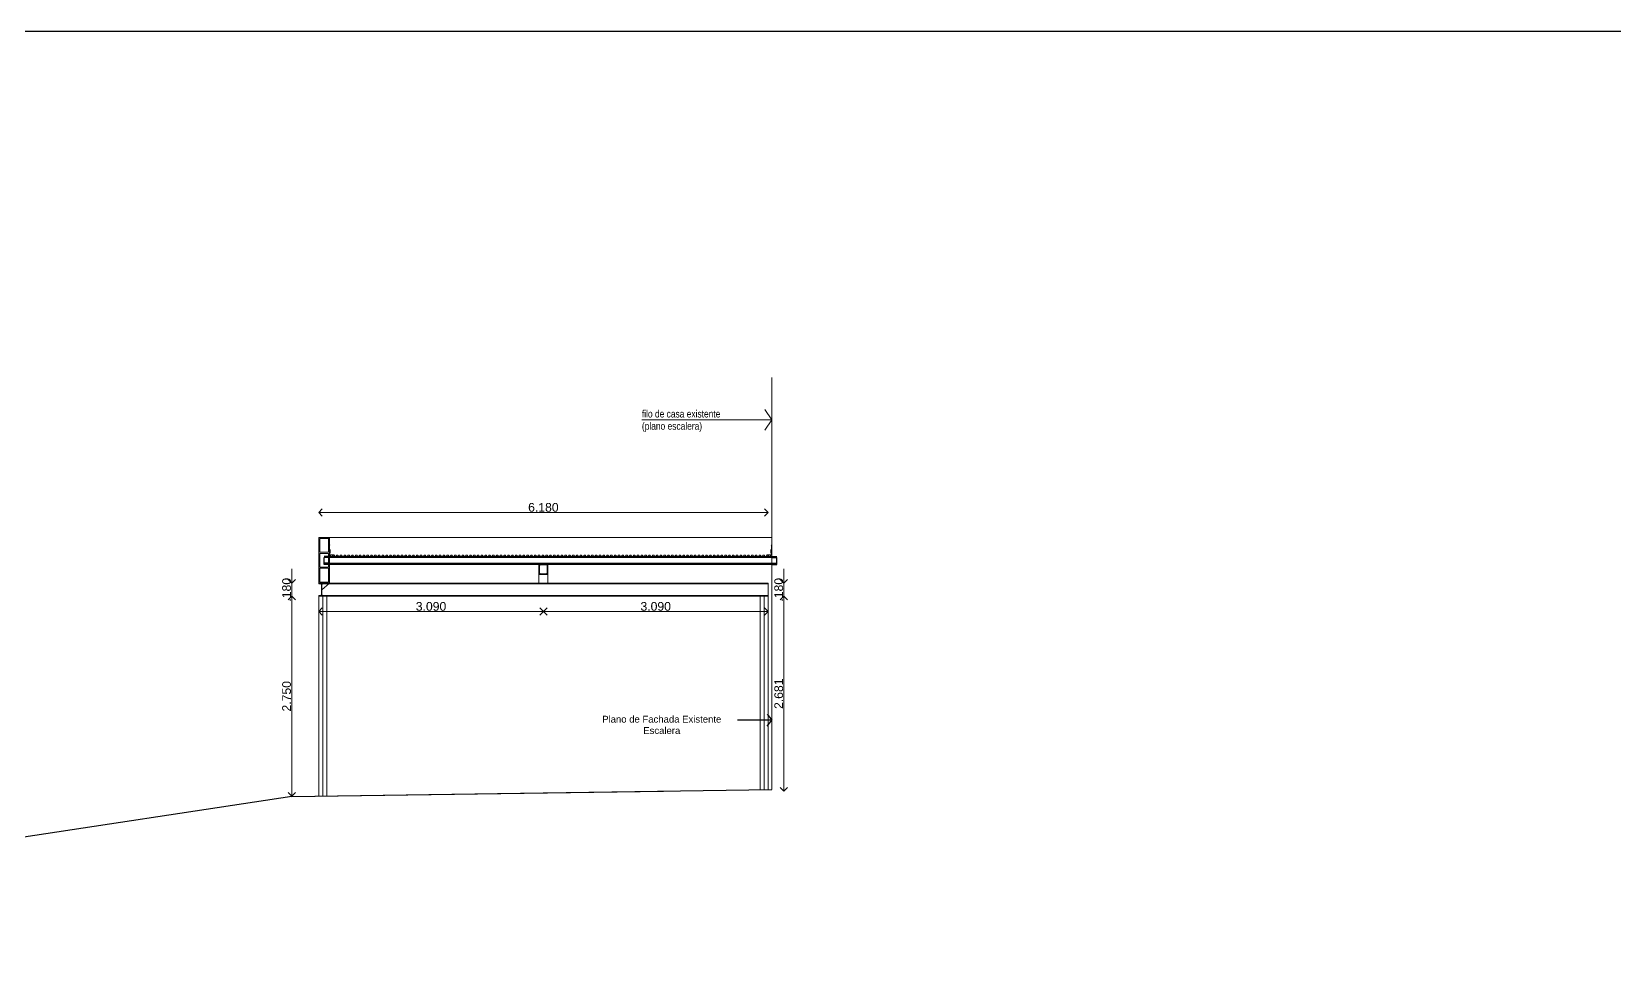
# Model space of a CAD drawing. Header units: millimetres. Extents: x 11902 to 12193, y 9935 to 10135.
# Drawn here: x 11984.29 to 12006.06, y 10061.73 to 10074.62 of the extents above; entities that cross this region are included whole.
import ezdxf

# ---------------------------------------------------------------- set-up
doc = ezdxf.new("R2010")
doc.units = ezdxf.units.MM
doc.linetypes.add('ACAD_ISO02W100', pattern=[15, 12, -3])
doc.layers.get('Defpoints').update_dxf_attribs({"color": 254})
doc.layers.add('000-COTAS ACUMULADAS', color=7, linetype='Continuous', lineweight=9, true_color=0xd10a0d)
doc.layers.add('cotas', color=7, linetype='Continuous', lineweight=5, true_color=0x1755a1)
for name, color, linetype in [('01-MUROS', 7, 'Continuous'), ('02-CARPINTERÍAS', 62, 'Continuous'), ('03-PROYECCIONES', 14, 'Continuous'), ('Estructura metalica', 155, 'Continuous')]:
    doc.layers.add(name, color=color, linetype=linetype)
doc.styles.add('arial1', font='arial.ttf', dxfattribs={"height": 0.002})
doc.styles.get("Standard").update_dxf_attribs({"font": 'arial.ttf'})
doc.dimstyles.new('ann linear', dxfattribs={"dimtxt": 0.12, "dimasz": 0.1, "dimexe": 0.01, "dimexo": 0.01, "dimgap": 0.01, "dimtad": 1, "dimzin": 4, "dimdsep": 46, "dimtxsty": 'Standard', "dimblk": 'OPEN90', "dimcen": 0.1, "dimse1": 1, "dimse2": 1, "dimclrd": 256, "dimclre": 1, "dimclrt": 256, "dimadec": 0, "dimazin": 0, "dimtfac": 1, "dimtix": 1, "dimtmove": 0, "dimatfit": 3, "dimldrblk": 'DOT', "dimfxl": 0, "dimtolj": 1, "dimtzin": 0, "dimlwd": -1, "dimarcsym": 0})

# ---------------------------------------------------------------- blocks, each defined once
blk = doc.blocks.new('_OPEN90')
at = {"color": 0, "linetype": 'ByBlock'}
for p, q in [((0, 0), (-1, 0)), ((-0.5, 0.5), (0, 0)), ((0, 0), (-0.5, -0.5))]:
    blk.add_line(p, q, dxfattribs=at)
blk = doc.blocks.new('*D226')
at = {"layer": 'cotas', "transparency": 16777216}
blk.add_line((11987.87, 10066.752), (11987.87, 10064.202), dxfattribs=at)
at = {"layer": 'Defpoints', "color": 0, "transparency": 16777216}
for p in [(11988.24, 10066.852), (11987.87, 10064.102), (11988.24, 10064.102)]:
    blk.add_point(p, dxfattribs=at)
at = {"layer": 'cotas', "transparency": 16777216, "xscale": 0.1, "yscale": 0.1, "zscale": 0.1}
for p, rotation in [((11987.87, 10066.852), 90), ((11987.87, 10064.102), 270)]:
    blk.add_blockref('_OPEN90', p, dxfattribs=dict(at, rotation=rotation))
at = {"layer": 'cotas', "transparency": 16777216, "insert": (11987.799, 10065.477), "char_height": 0.12, "attachment_point": 5, "rotation": 90}
blk.add_mtext('\\A1;2.750', dxfattribs=at)
blk = doc.blocks.new('_DOT')
at = {"color": 0, "linetype": 'ByBlock', "lineweight": -2}
blk.add_line((-0.5, 0), (-1, 0), dxfattribs=at)
at = {"color": 0, "linetype": 'ByBlock', "lineweight": -2, "const_width": 0.5}
blk.add_lwpolyline([(-0.25, 0, 1), (0.25, 0, 1)], format="xyb", close=True, dxfattribs=at)
blk = doc.blocks.new('*D227')
at = {"layer": 'cotas', "transparency": 16777216}
for p, q in [((11987.87, 10067.132), (11987.87, 10067.232)), ((11987.87, 10066.852), (11987.87, 10067.032)), ((11987.87, 10066.752), (11987.87, 10066.652))]:
    blk.add_line(p, q, dxfattribs=at)
at = {"layer": 'Defpoints', "color": 0, "transparency": 16777216}
for p in [(11987.87, 10067.032), (11988.24, 10067.032), (11988.24, 10066.852)]:
    blk.add_point(p, dxfattribs=at)
at = {"layer": 'cotas', "transparency": 16777216, "xscale": 0.1, "yscale": 0.1, "zscale": 0.1}
for p, rotation in [((11987.87, 10067.032), 270), ((11987.87, 10066.852), 90)]:
    blk.add_blockref('_OPEN90', p, dxfattribs=dict(at, rotation=rotation))
at = {"layer": 'cotas', "transparency": 16777216, "insert": (11987.799, 10066.942), "char_height": 0.12, "attachment_point": 5, "rotation": 90}
blk.add_mtext('\\A1;.180', dxfattribs=at)
blk = doc.blocks.new('*D228')
at = {"layer": 'cotas', "transparency": 16777216}
blk.add_line((11988.34, 10068.004), (11994.32, 10068.004), dxfattribs=at)
at = {"layer": 'Defpoints', "color": 0, "transparency": 16777216}
for p in [(11994.42, 10068.004), (11988.24, 10067.032), (11994.42, 10067.032)]:
    blk.add_point(p, dxfattribs=at)
at = {"layer": 'cotas', "transparency": 16777216, "xscale": 0.1, "yscale": 0.1, "zscale": 0.1, "rotation": 180}
blk.add_blockref('_OPEN90', (11988.24, 10068.004), dxfattribs=at)
at = {"layer": 'cotas', "transparency": 16777216, "xscale": 0.1, "yscale": 0.1, "zscale": 0.1}
blk.add_blockref('_OPEN90', (11994.42, 10068.004), dxfattribs=at)
at = {"layer": 'cotas', "transparency": 16777216, "insert": (11991.33, 10068.075), "char_height": 0.12, "attachment_point": 5}
blk.add_mtext('\\A1;6.180', dxfattribs=at)
blk = doc.blocks.new('*D229')
at = {"layer": 'cotas', "transparency": 16777216}
blk.add_line((11994.638, 10066.752), (11994.638, 10064.272), dxfattribs=at)
at = {"layer": 'Defpoints', "color": 0, "transparency": 16777216}
for p in [(11994.31, 10066.852), (11994.31, 10064.172), (11994.638, 10064.172)]:
    blk.add_point(p, dxfattribs=at)
at = {"layer": 'cotas', "transparency": 16777216, "xscale": 0.1, "yscale": 0.1, "zscale": 0.1}
for p, rotation in [((11994.638, 10066.852), 90), ((11994.638, 10064.172), 270)]:
    blk.add_blockref('_OPEN90', p, dxfattribs=dict(at, rotation=rotation))
at = {"layer": 'cotas', "transparency": 16777216, "insert": (11994.567, 10065.512), "char_height": 0.12, "attachment_point": 5, "rotation": 90}
blk.add_mtext('\\A1;2.681', dxfattribs=at)
blk = doc.blocks.new('*D230')
at = {"layer": 'cotas', "transparency": 16777216}
for p, q in [((11994.638, 10067.132), (11994.638, 10067.232)), ((11994.638, 10066.852), (11994.638, 10067.032)), ((11994.638, 10066.752), (11994.638, 10066.652))]:
    blk.add_line(p, q, dxfattribs=at)
at = {"layer": 'Defpoints', "color": 0, "transparency": 16777216}
for p in [(11994.31, 10066.852), (11994.41, 10067.032), (11994.638, 10067.032)]:
    blk.add_point(p, dxfattribs=at)
at = {"layer": 'cotas', "transparency": 16777216, "xscale": 0.1, "yscale": 0.1, "zscale": 0.1}
for p, rotation in [((11994.638, 10067.032), 270), ((11994.638, 10066.852), 90)]:
    blk.add_blockref('_OPEN90', p, dxfattribs=dict(at, rotation=rotation))
at = {"layer": 'cotas', "transparency": 16777216, "insert": (11994.567, 10066.942), "char_height": 0.12, "attachment_point": 5, "rotation": 90}
blk.add_mtext('\\A1;.180', dxfattribs=at)
blk = doc.blocks.new('*D231')
at = {"layer": 'cotas', "transparency": 16777216}
blk.add_line((11988.34, 10066.642), (11991.23, 10066.642), dxfattribs=at)
at = {"layer": 'Defpoints', "color": 0, "transparency": 16777216}
for p in [(11991.33, 10067.154), (11988.24, 10066.852), (11991.33, 10066.642)]:
    blk.add_point(p, dxfattribs=at)
at = {"layer": 'cotas', "transparency": 16777216, "xscale": 0.1, "yscale": 0.1, "zscale": 0.1, "rotation": 180}
blk.add_blockref('_OPEN90', (11988.24, 10066.642), dxfattribs=at)
at = {"layer": 'cotas', "transparency": 16777216, "xscale": 0.1, "yscale": 0.1, "zscale": 0.1}
blk.add_blockref('_OPEN90', (11991.33, 10066.642), dxfattribs=at)
at = {"layer": 'cotas', "transparency": 16777216, "insert": (11989.785, 10066.713), "char_height": 0.12, "attachment_point": 5}
blk.add_mtext('\\A1;3.090', dxfattribs=at)
blk = doc.blocks.new('*D232')
at = {"layer": 'cotas', "transparency": 16777216}
blk.add_line((11991.43, 10066.642), (11994.32, 10066.642), dxfattribs=at)
at = {"layer": 'Defpoints', "color": 0, "transparency": 16777216}
for p in [(11991.33, 10067.154), (11994.42, 10066.852), (11994.42, 10066.642)]:
    blk.add_point(p, dxfattribs=at)
at = {"layer": 'cotas', "transparency": 16777216, "xscale": 0.1, "yscale": 0.1, "zscale": 0.1, "rotation": 180}
blk.add_blockref('_OPEN90', (11991.33, 10066.642), dxfattribs=at)
at = {"layer": 'cotas', "transparency": 16777216, "xscale": 0.1, "yscale": 0.1, "zscale": 0.1}
blk.add_blockref('_OPEN90', (11994.42, 10066.642), dxfattribs=at)
at = {"layer": 'cotas', "transparency": 16777216, "insert": (11992.875, 10066.713), "char_height": 0.12, "attachment_point": 5}
blk.add_mtext('\\A1;3.090', dxfattribs=at)

msp = doc.modelspace()

# ---------------------------------------------------------------- hatches: boundary and pattern name
at = {"layer": '02-CARPINTERÍAS'}
h = msp.add_hatch(color=253, dxfattribs=at)
h.dxf.hatch_style = 1
h.paths.add_polyline_path([(11991.3298, 10067.2942), (11991.2698, 10067.2942), (11991.2698, 10067.1542), (11991.3298, 10067.1542), (11991.3298, 10067.1579, 0.4052533), (11991.3254, 10067.1624), (11991.2855, 10067.1639, -0.4052533), (11991.2768, 10067.1729), (11991.2768, 10067.2756, -0.4022877), (11991.2854, 10067.2846), (11991.3255, 10067.286, 0.4022877), (11991.3298, 10067.2905)])
h.paths.add_polyline_path([(11991.3898, 10067.2942), (11991.3298, 10067.2942), (11991.3298, 10067.2905, 0.4052533), (11991.3341, 10067.286), (11991.3741, 10067.2846, -0.4052533), (11991.3828, 10067.2756), (11991.3828, 10067.1729, -0.4022877), (11991.3741, 10067.1639), (11991.3341, 10067.1624, 0.4022877), (11991.3298, 10067.1579), (11991.3298, 10067.1542), (11991.3898, 10067.1542)])

# ---------------------------------------------------------------- linework, layer by layer
msp.add_line((11994.4698, 10065.1498), (11993.9992, 10065.1498))
at = {"color": 3}
msp.add_lwpolyline([(11971.5638, 10024.5968), (12068.4403, 10024.5968), (12068.4403, 10074.619), (11971.5638, 10074.619)], close=True, dxfattribs=at)
for points in [[(11994.4077, 10065.2328), (11994.4698, 10065.1498)], [(11994.4077, 10065.0667), (11994.4698, 10065.1498)]]:
    msp.add_lwpolyline(points)
at = {"layer": '000-COTAS ACUMULADAS'}
for p, q in [((11994.4698, 10064.1967), (11994.4698, 10069.8632)), ((11988.3933, 10067.5542), (11988.3877, 10067.5603)), ((11994.4642, 10067.5542), (11994.4698, 10067.5603))]:
    msp.add_line(p, q, dxfattribs=at)
for points in [[(11992.6863, 10069.2782), (11994.4698, 10069.2782), (11994.3772, 10069.1365)], [(11992.8626, 10069.2782), (11994.4698, 10069.2782), (11994.3772, 10069.4199)], [(11988.393, 10067.4809), (11988.393, 10067.4459), (11988.398, 10067.4459), (11988.398, 10067.4922), (11988.3905, 10067.5104), (11988.3905, 10067.5491), (11988.3933, 10067.5542)], [(11994.4645, 10067.4809), (11994.4645, 10067.4459), (11994.4595, 10067.4459), (11994.4595, 10067.4922), (11994.467, 10067.5104), (11994.467, 10067.5491), (11994.4642, 10067.5542)], [(11988.3905, 10067.4216), (11988.3905, 10067.4847), (11988.3955, 10067.4847), (11988.3955, 10067.4509)], [(11988.3905, 10067.4216), (11988.4505, 10067.4216), (11988.4601, 10067.4098)], [(11994.467, 10067.4216), (11994.407, 10067.4216), (11994.3974, 10067.4098)], [(11994.467, 10067.4216), (11994.467, 10067.4847), (11994.462, 10067.4847), (11994.462, 10067.4509)]]:
    msp.add_lwpolyline(points, dxfattribs=at)
at = {"layer": '01-MUROS'}
for q in [(11981.2798, 10063.0967), (11994.4698, 10064.1967), (11992.9798, 10064.174)]:
    msp.add_line((11987.8698, 10064.0967), q, dxfattribs=at)
at = {"layer": '03-PROYECCIONES', "linetype": 'ACAD_ISO02W100', "ltscale": 0.001}
for p, q in [((11988.3877, 10067.3993), (11988.3148, 10067.3993)), ((11988.3148, 10067.2879), (11988.3148, 10067.3993)), ((11988.3877, 10067.3841), (11988.3148, 10067.3841)), ((11988.3877, 10067.3094), (11988.3148, 10067.3094)), ((11988.3877, 10067.2942), (11988.3148, 10067.2942)), ((11988.3877, 10067.2879), (11988.3148, 10067.2879)), ((11994.4698, 10067.3993), (11994.5427, 10067.3993)), ((11994.4698, 10067.3841), (11994.5427, 10067.3841)), ((11994.4698, 10067.3094), (11994.5427, 10067.3094)), ((11994.4698, 10067.2942), (11994.5427, 10067.2942)), ((11994.4698, 10067.2879), (11994.5427, 10067.2879)), ((11994.5427, 10067.2879), (11994.5427, 10067.3993))]:
    msp.add_line(p, q, dxfattribs=at)
at = {"layer": 'cotas'}
for p, q in [((11991.2698, 10067.1542), (11991.2698, 10067.0324)), ((11991.3898, 10067.1542), (11991.3898, 10067.0324)), ((11994.4198, 10067.0324), (11988.2398, 10067.0324)), ((11988.2398, 10064.1024), (11988.2398, 10066.8524)), ((11994.4198, 10066.8524), (11988.2398, 10066.8524)), ((11988.2948, 10064.1031), (11988.2948, 10066.8524)), ((11994.4198, 10067.0225), (11988.3181, 10067.0225)), ((11994.4198, 10066.8622), (11988.3181, 10066.8622)), ((11988.3498, 10064.1024), (11988.3498, 10066.8524)), ((11994.3098, 10064.1943), (11994.3098, 10066.8524)), ((11994.3648, 10064.1952), (11994.3648, 10066.8524)), ((11994.4198, 10064.196), (11994.4198, 10067.0324))]:
    msp.add_line(p, q, dxfattribs=at)
for points in [[(11991.2768, 10067.2756, -0.4022877), (11991.2854, 10067.2846), (11991.3255, 10067.286, 0.4022877), (11991.3298, 10067.2905), (11991.3298, 10067.2942), (11991.2698, 10067.2942), (11991.2698, 10067.1542), (11991.3298, 10067.1542), (11991.3298, 10067.1579, 0.4022877), (11991.3255, 10067.1624), (11991.2854, 10067.1639, -0.4022877), (11991.2768, 10067.1729)], [(11991.3828, 10067.2756, 0.4022877), (11991.3741, 10067.2846), (11991.3341, 10067.286, -0.4022877), (11991.3298, 10067.2905), (11991.3298, 10067.2942), (11991.3898, 10067.2942), (11991.3898, 10067.1542), (11991.3298, 10067.1542), (11991.3298, 10067.1579, -0.4022877), (11991.3341, 10067.1624), (11991.3741, 10067.1639, 0.4022877), (11991.3828, 10067.1729)]]:
    msp.add_lwpolyline(points, format="xyb", close=True, dxfattribs=at)
for points in [[(11988.2902, 10067.0209), (11988.3181, 10067.0225, 0.395382), (11988.3218, 10067.0264), (11988.3218, 10067.0324), (11988.2398, 10067.0324), (11988.2398, 10067.0264, 0.395382), (11988.2435, 10067.0225), (11988.2714, 10067.0209)], [(11988.2714, 10066.8638), (11988.2435, 10066.8622, 0.395382), (11988.2398, 10066.8583), (11988.2398, 10066.8524), (11988.3218, 10066.8524), (11988.3218, 10066.8583)], [(11988.2714, 10067.0209, -0.3954828), (11988.2775, 10067.0144), (11988.2775, 10066.8704, -0.3954828), (11988.2714, 10066.8638)], [(11988.2902, 10066.8638, -0.3954828), (11988.2841, 10066.8704), (11988.2841, 10067.0144, -0.3954828), (11988.2902, 10067.0209)], [(11988.2902, 10066.8638), (11988.3181, 10066.8622, -0.395382), (11988.3218, 10066.8583)]]:
    msp.add_lwpolyline(points, format="xyb", dxfattribs=at)
at = {"layer": 'Estructura metalica', "lineweight": 0, "ltscale": 0.03}
for p, q in [((11988.2398, 10067.0324), (11988.2398, 10067.6605)), ((11988.3877, 10067.6524), (11988.2398, 10067.6605)), ((11988.2398, 10067.6605), (11994.4698, 10067.6605)), ((11988.3877, 10067.0324), (11988.3877, 10067.6524)), ((11994.4682, 10067.3993), (11988.3877, 10067.3993)), ((11994.4725, 10067.3841), (11988.3877, 10067.3841)), ((11994.4725, 10067.3094), (11988.3877, 10067.3094)), ((11994.4698, 10067.2942), (11988.3877, 10067.2942)), ((11991.2698, 10067.2879), (11988.3877, 10067.2879)), ((11991.3306, 10067.2879), (11991.3289, 10067.2879)), ((11994.4698, 10067.2879), (11991.3898, 10067.2879))]:
    msp.add_line(p, q, dxfattribs=at)
for points in [[(11988.2548, 10067.4574), (11988.3748, 10067.4574), (11988.3748, 10067.6474), (11988.2548, 10067.6474)], [(11988.2548, 10067.2524), (11988.3748, 10067.2524), (11988.3748, 10067.4424), (11988.2548, 10067.4424)], [(11988.2548, 10067.0474), (11988.3748, 10067.0474), (11988.3748, 10067.2374), (11988.2548, 10067.2374)]]:
    msp.add_lwpolyline(points, close=True, dxfattribs=at)
for points in [[(11992.9461, 10067.4173, 0.231286), (11992.9361, 10067.4124), (11992.93, 10067.4043, -0.4930174), (11992.9099, 10067.4043), (11992.9038, 10067.4124, 0.231286), (11992.8938, 10067.4173, 0.231286), (11992.8838, 10067.4124), (11992.8777, 10067.4043, -0.4930174), (11992.8575, 10067.4043), (11992.8514, 10067.4124, 0.231286), (11992.8414, 10067.4173, 0.231286), (11992.8314, 10067.4124), (11992.8253, 10067.4043, -0.4930174), (11992.8052, 10067.4043), (11992.7991, 10067.4124, 0.231286), (11992.7891, 10067.4173, 0.231286), (11992.779, 10067.4124), (11992.7729, 10067.4043, -0.4930174), (11992.7528, 10067.4043), (11992.7467, 10067.4124, 0.231286), (11992.7367, 10067.4173, 0.231286), (11992.7267, 10067.4124), (11992.7206, 10067.4043, -0.4930174), (11992.7004, 10067.4043), (11992.6943, 10067.4124, 0.231286), (11992.6843, 10067.4173, 0.231286), (11992.6743, 10067.4124), (11992.6682, 10067.4043, -0.4930174), (11992.6481, 10067.4043), (11992.642, 10067.4124, 0.231286), (11992.632, 10067.4173, 0.231286), (11992.622, 10067.4124), (11992.6158, 10067.4043, -0.4930174), (11992.5957, 10067.4043), (11992.5896, 10067.4124, 0.231286), (11992.5796, 10067.4173, 0.231286), (11992.5696, 10067.4124), (11992.5635, 10067.4043, -0.4930174), (11992.5434, 10067.4043), (11992.5372, 10067.4124, 0.231286), (11992.5272, 10067.4173, 0.231286), (11992.5172, 10067.4124), (11992.5111, 10067.4043, -0.4930174), (11992.491, 10067.4043), (11992.4849, 10067.4124, 0.231286), (11992.4749, 10067.4173, 0.231286), (11992.4649, 10067.4124), (11992.4587, 10067.4043, -0.4930174), (11992.4386, 10067.4043), (11992.4325, 10067.4124, 0.231286), (11992.4225, 10067.4173, 0.231286), (11992.4125, 10067.4124), (11992.4064, 10067.4043, -0.4930174), (11992.3863, 10067.4043), (11992.3801, 10067.4124, 0.231286), (11992.3701, 10067.4173, 0.231286), (11992.3601, 10067.4124), (11992.354, 10067.4043, -0.4930174), (11992.3339, 10067.4043), (11992.3278, 10067.4124, 0.231286), (11992.3178, 10067.4173, 0.231286), (11992.3078, 10067.4124), (11992.3017, 10067.4043, -0.4930174), (11992.2815, 10067.4043), (11992.2754, 10067.4124, 0.231286), (11992.2654, 10067.4173, 0.231286), (11992.2554, 10067.4124), (11992.2493, 10067.4043, -0.4930174), (11992.2292, 10067.4043), (11992.2231, 10067.4124, 0.231286), (11992.2131, 10067.4173, 0.231286), (11992.203, 10067.4124), (11992.1969, 10067.4043, -0.4930174), (11992.1768, 10067.4043), (11992.1707, 10067.4124, 0.231286), (11992.1607, 10067.4173, 0.231286), (11992.1507, 10067.4124), (11992.1446, 10067.4043, -0.4930174), (11992.1244, 10067.4043), (11992.1183, 10067.4124, 0.231286), (11992.1083, 10067.4173, 0.231286), (11992.0983, 10067.4124), (11992.0922, 10067.4043, -0.4930174), (11992.0721, 10067.4043), (11992.066, 10067.4124, 0.231286), (11992.056, 10067.4173, 0.231286), (11992.046, 10067.4124), (11992.0398, 10067.4043, -0.4930174), (11992.0197, 10067.4043), (11992.0136, 10067.4124, 0.231286), (11992.0036, 10067.4173, 0.231286), (11991.9936, 10067.4124), (11991.9875, 10067.4043, -0.4930174), (11991.9674, 10067.4043), (11991.9612, 10067.4124, 0.231286), (11991.9512, 10067.4173, 0.231286), (11991.9412, 10067.4124), (11991.9351, 10067.4043, -0.4930174), (11991.915, 10067.4043), (11991.9089, 10067.4124, 0.231286), (11991.8989, 10067.4173, 0.231286), (11991.8889, 10067.4124), (11991.8827, 10067.4043, -0.4930174), (11991.8626, 10067.4043), (11991.8565, 10067.4124, 0.231286), (11991.8465, 10067.4173, 0.231286), (11991.8365, 10067.4124), (11991.8304, 10067.4043, -0.4930174), (11991.8103, 10067.4043), (11991.8041, 10067.4124, 0.231286), (11991.7941, 10067.4173, 0.231286), (11991.7841, 10067.4124), (11991.778, 10067.4043, -0.4930174), (11991.7579, 10067.4043), (11991.7518, 10067.4124, 0.231286), (11991.7418, 10067.4173, 0.231286), (11991.7318, 10067.4124), (11991.7257, 10067.4043, -0.4930174), (11991.7055, 10067.4043), (11991.6994, 10067.4124, 0.231286), (11991.6894, 10067.4173, 0.231286), (11991.6794, 10067.4124), (11991.6733, 10067.4043, -0.4930174), (11991.6532, 10067.4043), (11991.6471, 10067.4124, 0.231286), (11991.6371, 10067.4173, 0.231286), (11991.627, 10067.4124), (11991.6209, 10067.4043, -0.4930174), (11991.6008, 10067.4043), (11991.5947, 10067.4124, 0.231286), (11991.5847, 10067.4173, 0.231286), (11991.5747, 10067.4124), (11991.5686, 10067.4043, -0.4930174), (11991.5484, 10067.4043), (11991.5423, 10067.4124, 0.231286), (11991.5323, 10067.4173, 0.231286), (11991.5223, 10067.4124), (11991.5162, 10067.4043, -0.4930174), (11991.4961, 10067.4043), (11991.49, 10067.4124, 0.231286), (11991.48, 10067.4173, 0.231286), (11991.47, 10067.4124), (11991.4638, 10067.4043, -0.4930174), (11991.4437, 10067.4043), (11991.4376, 10067.4124, 0.231286), (11991.4276, 10067.4173, 0.231286), (11991.4176, 10067.4124), (11991.4115, 10067.4043, -0.4930174), (11991.3914, 10067.4043), (11991.3852, 10067.4124, 0.231286), (11991.3752, 10067.4173, 0.231286), (11991.3652, 10067.4124), (11991.3591, 10067.4043, -0.4930174), (11991.339, 10067.4043), (11991.3329, 10067.4124, 0.231286), (11991.3229, 10067.4173, 0.231286), (11991.3129, 10067.4124), (11991.3067, 10067.4043, -0.4930174), (11991.2866, 10067.4043), (11991.2805, 10067.4124, 0.231286), (11991.2705, 10067.4173, 0.231286), (11991.2605, 10067.4124), (11991.2544, 10067.4043, -0.4930174), (11991.2343, 10067.4043), (11991.2281, 10067.4124, 0.231286), (11991.2181, 10067.4173, 0.231286), (11991.2081, 10067.4124), (11991.202, 10067.4043, -0.4930174), (11991.1819, 10067.4043), (11991.1758, 10067.4124, 0.231286), (11991.1658, 10067.4173, 0.231286), (11991.1558, 10067.4124), (11991.1497, 10067.4043, -0.4930174), (11991.1295, 10067.4043), (11991.1234, 10067.4124, 0.231286), (11991.1134, 10067.4173, 0.231286), (11991.1034, 10067.4124), (11991.0973, 10067.4043, -0.4930174), (11991.0772, 10067.4043), (11991.0711, 10067.4124, 0.231286), (11991.0611, 10067.4173, 0.231286), (11991.051, 10067.4124), (11991.0449, 10067.4043, -0.4930174), (11991.0248, 10067.4043), (11991.0187, 10067.4124, 0.231286), (11991.0087, 10067.4173, 0.231286), (11990.9987, 10067.4124), (11990.9926, 10067.4043, -0.4930174), (11990.9724, 10067.4043), (11990.9663, 10067.4124, 0.231286), (11990.9563, 10067.4173, 0.231286), (11990.9463, 10067.4124), (11990.9402, 10067.4043, -0.4930174), (11990.9201, 10067.4043), (11990.914, 10067.4124, 0.231286), (11990.904, 10067.4173, 0.231286), (11990.894, 10067.4124), (11990.8878, 10067.4043, -0.4930174), (11990.8677, 10067.4043), (11990.8616, 10067.4124, 0.231286), (11990.8516, 10067.4173, 0.231286), (11990.8416, 10067.4124), (11990.8355, 10067.4043, -0.4930174), (11990.8154, 10067.4043), (11990.8092, 10067.4124, 0.231286), (11990.7992, 10067.4173, 0.231286), (11990.7892, 10067.4124), (11990.7831, 10067.4043, -0.4930174), (11990.763, 10067.4043), (11990.7569, 10067.4124, 0.231286), (11990.7469, 10067.4173, 0.231286), (11990.7369, 10067.4124), (11990.7307, 10067.4043, -0.4930174), (11990.7106, 10067.4043), (11990.7045, 10067.4124, 0.231286), (11990.6945, 10067.4173, 0.231286), (11990.6845, 10067.4124), (11990.6784, 10067.4043, -0.4930174), (11990.6583, 10067.4043), (11990.6521, 10067.4124, 0.231286), (11990.6421, 10067.4173, 0.231286), (11990.6321, 10067.4124), (11990.626, 10067.4043, -0.4930174), (11990.6059, 10067.4043), (11990.5998, 10067.4124, 0.231286), (11990.5898, 10067.4173, 0.231286), (11990.5798, 10067.4124), (11990.5737, 10067.4043, -0.4930174), (11990.5535, 10067.4043), (11990.5474, 10067.4124, 0.231286), (11990.5374, 10067.4173, 0.231286), (11990.5274, 10067.4124), (11990.5213, 10067.4043, -0.4930174), (11990.5012, 10067.4043), (11990.4951, 10067.4124, 0.231286), (11990.4851, 10067.4173, 0.231286), (11990.475, 10067.4124), (11990.4689, 10067.4043, -0.4930174), (11990.4488, 10067.4043), (11990.4427, 10067.4124, 0.231286), (11990.4327, 10067.4173, 0.231286), (11990.4227, 10067.4124), (11990.4166, 10067.4043, -0.4930174), (11990.3964, 10067.4043), (11990.3903, 10067.4124, 0.231286), (11990.3803, 10067.4173, 0.231286), (11990.3703, 10067.4124), (11990.3642, 10067.4043, -0.4930174), (11990.3441, 10067.4043), (11990.338, 10067.4124, 0.231286), (11990.328, 10067.4173, 0.231286), (11990.318, 10067.4124), (11990.3118, 10067.4043, -0.4930174), (11990.2917, 10067.4043), (11990.2856, 10067.4124, 0.231286), (11990.2756, 10067.4173, 0.231286), (11990.2656, 10067.4124), (11990.2595, 10067.4043, -0.4930174), (11990.2394, 10067.4043), (11990.2332, 10067.4124, 0.231286), (11990.2232, 10067.4173, 0.231286), (11990.2132, 10067.4124), (11990.2071, 10067.4043, -0.4930174), (11990.187, 10067.4043), (11990.1809, 10067.4124, 0.231286), (11990.1709, 10067.4173, 0.231286), (11990.1609, 10067.4124), (11990.1547, 10067.4043, -0.4930174), (11990.1346, 10067.4043), (11990.1285, 10067.4124, 0.231286), (11990.1185, 10067.4173, 0.231286), (11990.1085, 10067.4124), (11990.1024, 10067.4043, -0.4930174), (11990.0823, 10067.4043), (11990.0761, 10067.4124, 0.231286), (11990.0661, 10067.4173, 0.231286), (11990.0561, 10067.4124), (11990.05, 10067.4043, -0.4930174), (11990.0299, 10067.4043), (11990.0238, 10067.4124, 0.231286), (11990.0138, 10067.4173, 0.231286), (11990.0038, 10067.4124), (11989.9977, 10067.4043, -0.4930174), (11989.9775, 10067.4043), (11989.9714, 10067.4124, 0.231286), (11989.9614, 10067.4173, 0.231286), (11989.9514, 10067.4124), (11989.9453, 10067.4043, -0.4930174), (11989.9252, 10067.4043), (11989.9191, 10067.4124, 0.231286), (11989.9091, 10067.4173, 0.231286), (11989.899, 10067.4124), (11989.8929, 10067.4043, -0.4930174), (11989.8728, 10067.4043), (11989.8667, 10067.4124, 0.231286), (11989.8567, 10067.4173, 0.231286), (11989.8467, 10067.4124), (11989.8406, 10067.4043, -0.4930174), (11989.8204, 10067.4043), (11989.8143, 10067.4124, 0.231286), (11989.8043, 10067.4173, 0.231286), (11989.7943, 10067.4124), (11989.7882, 10067.4043, -0.4930174), (11989.7681, 10067.4043), (11989.762, 10067.4124, 0.231286), (11989.752, 10067.4173, 0.231286), (11989.742, 10067.4124), (11989.7358, 10067.4043, -0.4930174), (11989.7157, 10067.4043), (11989.7096, 10067.4124, 0.231286), (11989.6996, 10067.4173, 0.231286), (11989.6896, 10067.4124), (11989.6835, 10067.4043, -0.4930174), (11989.6634, 10067.4043), (11989.6572, 10067.4124, 0.231286), (11989.6472, 10067.4173, 0.231286), (11989.6372, 10067.4124), (11989.6311, 10067.4043, -0.4930174), (11989.611, 10067.4043), (11989.6049, 10067.4124, 0.231286), (11989.5949, 10067.4173, 0.231286), (11989.5849, 10067.4124), (11989.5787, 10067.4043, -0.4930174), (11989.5586, 10067.4043), (11989.5525, 10067.4124, 0.231286), (11989.5425, 10067.4173, 0.231286), (11989.5325, 10067.4124), (11989.5264, 10067.4043, -0.4930174), (11989.5063, 10067.4043), (11989.5001, 10067.4124, 0.231286), (11989.4901, 10067.4173, 0.231286), (11989.4801, 10067.4124), (11989.474, 10067.4043, -0.4930174), (11989.4539, 10067.4043), (11989.4478, 10067.4124, 0.231286), (11989.4378, 10067.4173, 0.231286), (11989.4278, 10067.4124), (11989.4217, 10067.4043, -0.4930174), (11989.4015, 10067.4043), (11989.3954, 10067.4124, 0.231286), (11989.3854, 10067.4173, 0.231286), (11989.3754, 10067.4124), (11989.3693, 10067.4043, -0.4930174), (11989.3492, 10067.4043), (11989.3431, 10067.4124, 0.231286), (11989.3331, 10067.4173, 0.231286), (11989.323, 10067.4124), (11989.3169, 10067.4043, -0.4930174), (11989.2968, 10067.4043), (11989.2907, 10067.4124, 0.231286), (11989.2807, 10067.4173, 0.231286), (11989.2707, 10067.4124), (11989.2646, 10067.4043, -0.4930174), (11989.2444, 10067.4043), (11989.2383, 10067.4124, 0.231286), (11989.2283, 10067.4173, 0.231286), (11989.2183, 10067.4124), (11989.2122, 10067.4043, -0.4930174), (11989.1921, 10067.4043), (11989.186, 10067.4124, 0.231286), (11989.176, 10067.4173, 0.231286), (11989.166, 10067.4124), (11989.1598, 10067.4043, -0.4930174), (11989.1397, 10067.4043), (11989.1336, 10067.4124, 0.231286), (11989.1236, 10067.4173, 0.231286), (11989.1136, 10067.4124), (11989.1075, 10067.4043, -0.4930174), (11989.0874, 10067.4043), (11989.0812, 10067.4124, 0.231286), (11989.0712, 10067.4173, 0.231286), (11989.0612, 10067.4124), (11989.0551, 10067.4043, -0.4930174), (11989.035, 10067.4043), (11989.0289, 10067.4124, 0.231286), (11989.0189, 10067.4173, 0.231286), (11989.0089, 10067.4124), (11989.0027, 10067.4043, -0.4930174), (11988.9826, 10067.4043), (11988.9765, 10067.4124, 0.231286), (11988.9665, 10067.4173, 0.231286), (11988.9565, 10067.4124), (11988.9504, 10067.4043, -0.4930174), (11988.9303, 10067.4043), (11988.9241, 10067.4124, 0.231286), (11988.9141, 10067.4173, 0.231286), (11988.9041, 10067.4124), (11988.898, 10067.4043, -0.4930174), (11988.8779, 10067.4043), (11988.8718, 10067.4124, 0.231286), (11988.8618, 10067.4173, 0.231286), (11988.8518, 10067.4124), (11988.8457, 10067.4043, -0.4930174), (11988.8255, 10067.4043), (11988.8194, 10067.4124, 0.231286), (11988.8094, 10067.4173, 0.231286), (11988.7994, 10067.4124), (11988.7933, 10067.4043, -0.4930174), (11988.7732, 10067.4043), (11988.7671, 10067.4124, 0.231286), (11988.7571, 10067.4173, 0.231286), (11988.747, 10067.4124), (11988.7409, 10067.4043, -0.4930174), (11988.7208, 10067.4043), (11988.7147, 10067.4124, 0.231286), (11988.7047, 10067.4173, 0.231286), (11988.6947, 10067.4124), (11988.6886, 10067.4043, -0.4930174), (11988.6684, 10067.4043), (11988.6623, 10067.4124, 0.231286), (11988.6523, 10067.4173, 0.231286), (11988.6423, 10067.4124), (11988.6362, 10067.4043, -0.4930174), (11988.6161, 10067.4043), (11988.61, 10067.4124, 0.231286), (11988.6, 10067.4173, 0.231286), (11988.59, 10067.4124), (11988.5838, 10067.4043, -0.4930174), (11988.5637, 10067.4043), (11988.5576, 10067.4124, 0.231286), (11988.5476, 10067.4173, 0.231286), (11988.5376, 10067.4124), (11988.5315, 10067.4043, -0.4930174), (11988.5114, 10067.4043), (11988.5052, 10067.4124, 0.231286), (11988.4952, 10067.4173, 0.231286), (11988.4852, 10067.4124), (11988.4791, 10067.4043, -0.4930174), (11988.459, 10067.4043), (11988.4529, 10067.4124, 0.231286), (11988.4429, 10067.4173, 0.231286), (11988.4329, 10067.4124), (11988.4267, 10067.4043, -0.4930174), (11988.4066, 10067.4043), (11988.4005, 10067.4124, 0.231286), (11988.3905, 10067.4173)], [(11992.9461, 10067.4173, -0.231286), (11992.9561, 10067.4124), (11992.9623, 10067.4043, 0.4930174), (11992.9824, 10067.4043), (11992.9885, 10067.4124, -0.231286), (11992.9985, 10067.4173, -0.231286), (11993.0085, 10067.4124), (11993.0146, 10067.4043, 0.4930174), (11993.0347, 10067.4043), (11993.0409, 10067.4124, -0.231286), (11993.0509, 10067.4173, -0.231286), (11993.0609, 10067.4124), (11993.067, 10067.4043, 0.4930174), (11993.0871, 10067.4043), (11993.0932, 10067.4124, -0.231286), (11993.1032, 10067.4173, -0.231286), (11993.1132, 10067.4124), (11993.1194, 10067.4043, 0.4930174), (11993.1395, 10067.4043), (11993.1456, 10067.4124, -0.231286), (11993.1556, 10067.4173, -0.231286), (11993.1656, 10067.4124), (11993.1717, 10067.4043, 0.4930174), (11993.1918, 10067.4043), (11993.198, 10067.4124, -0.231286), (11993.208, 10067.4173, -0.231286), (11993.218, 10067.4124), (11993.2241, 10067.4043, 0.4930174), (11993.2442, 10067.4043), (11993.2503, 10067.4124, -0.231286), (11993.2603, 10067.4173, -0.231286), (11993.2703, 10067.4124), (11993.2764, 10067.4043, 0.4930174), (11993.2966, 10067.4043), (11993.3027, 10067.4124, -0.231286), (11993.3127, 10067.4173, -0.231286), (11993.3227, 10067.4124), (11993.3288, 10067.4043, 0.4930174), (11993.3489, 10067.4043), (11993.355, 10067.4124, -0.231286), (11993.3651, 10067.4173, -0.231286), (11993.3751, 10067.4124), (11993.3812, 10067.4043, 0.4930174), (11993.4013, 10067.4043), (11993.4074, 10067.4124, -0.231286), (11993.4174, 10067.4173, -0.231286), (11993.4274, 10067.4124), (11993.4335, 10067.4043, 0.4930174), (11993.4537, 10067.4043), (11993.4598, 10067.4124, -0.231286), (11993.4698, 10067.4173, -0.231286), (11993.4798, 10067.4124), (11993.4859, 10067.4043, 0.4930174), (11993.506, 10067.4043), (11993.5121, 10067.4124, -0.231286), (11993.5221, 10067.4173, -0.231286), (11993.5321, 10067.4124), (11993.5383, 10067.4043, 0.4930174), (11993.5584, 10067.4043), (11993.5645, 10067.4124, -0.231286), (11993.5745, 10067.4173, -0.231286), (11993.5845, 10067.4124), (11993.5906, 10067.4043, 0.4930174), (11993.6107, 10067.4043), (11993.6169, 10067.4124, -0.231286), (11993.6269, 10067.4173, -0.231286), (11993.6369, 10067.4124), (11993.643, 10067.4043, 0.4930174), (11993.6631, 10067.4043), (11993.6692, 10067.4124, -0.231286), (11993.6792, 10067.4173, -0.231286), (11993.6892, 10067.4124), (11993.6954, 10067.4043, 0.4930174), (11993.7155, 10067.4043), (11993.7216, 10067.4124, -0.231286), (11993.7316, 10067.4173, -0.231286), (11993.7416, 10067.4124), (11993.7477, 10067.4043, 0.4930174), (11993.7678, 10067.4043), (11993.774, 10067.4124, -0.231286), (11993.784, 10067.4173, -0.231286), (11993.794, 10067.4124), (11993.8001, 10067.4043, 0.4930174), (11993.8202, 10067.4043), (11993.8263, 10067.4124, -0.231286), (11993.8363, 10067.4173, -0.231286), (11993.8463, 10067.4124), (11993.8524, 10067.4043, 0.4930174), (11993.8726, 10067.4043), (11993.8787, 10067.4124, -0.231286), (11993.8887, 10067.4173, -0.231286), (11993.8987, 10067.4124), (11993.9048, 10067.4043, 0.4930174), (11993.9249, 10067.4043), (11993.931, 10067.4124, -0.231286), (11993.9411, 10067.4173, -0.231286), (11993.9511, 10067.4124), (11993.9572, 10067.4043, 0.4930174), (11993.9773, 10067.4043), (11993.9834, 10067.4124, -0.231286), (11993.9934, 10067.4173, -0.231286), (11994.0034, 10067.4124), (11994.0095, 10067.4043, 0.4930174), (11994.0297, 10067.4043), (11994.0358, 10067.4124, -0.231286), (11994.0458, 10067.4173, -0.231286), (11994.0558, 10067.4124), (11994.0619, 10067.4043, 0.4930174), (11994.082, 10067.4043), (11994.0881, 10067.4124, -0.231286), (11994.0981, 10067.4173, -0.231286), (11994.1081, 10067.4124), (11994.1143, 10067.4043, 0.4930174), (11994.1344, 10067.4043), (11994.1405, 10067.4124, -0.231286), (11994.1505, 10067.4173, -0.231286), (11994.1605, 10067.4124), (11994.1666, 10067.4043, 0.4930174), (11994.1867, 10067.4043), (11994.1929, 10067.4124, -0.231286), (11994.2029, 10067.4173, -0.231286), (11994.2129, 10067.4124), (11994.219, 10067.4043, 0.4930174), (11994.2391, 10067.4043), (11994.2452, 10067.4124, -0.231286), (11994.2552, 10067.4173, -0.231286), (11994.2652, 10067.4124), (11994.2714, 10067.4043, 0.4930174), (11994.2915, 10067.4043), (11994.2976, 10067.4124, -0.231286), (11994.3076, 10067.4173, -0.231286), (11994.3176, 10067.4124), (11994.3237, 10067.4043, 0.4930174), (11994.3438, 10067.4043), (11994.35, 10067.4124, -0.231286), (11994.36, 10067.4173, -0.231286), (11994.37, 10067.4124), (11994.3761, 10067.4043, 0.4930174), (11994.3962, 10067.4043), (11994.4023, 10067.4124, -0.231286), (11994.4123, 10067.4173, -0.231286), (11994.4223, 10067.4124), (11994.4284, 10067.4043, 0.4930174), (11994.4486, 10067.4043), (11994.4547, 10067.4124, -0.231286), (11994.4647, 10067.4173)]]:
    msp.add_lwpolyline(points, format="xyb", dxfattribs=at)
msp.add_lwpolyline([(11988.3877, 10067.0324), (11988.2841, 10066.9424)], dxfattribs=at)

# ---------------------------------------------------------------- texts
at = {"insert": (11991.8315, 10065.2089), "char_height": 0.09375, "attachment_point": 1}
msp.add_mtext_dynamic_manual_height_columns('\\pi0.30743;Plano de Fachada Existente\\P\\pi0.87195;Escalera', width=2.237523, gutter_width=12.5, heights=[0], dxfattribs=at)
at = {"layer": '000-COTAS ACUMULADAS', "insert": (11992.685, 10069.4125), "char_height": 0.1008, "attachment_point": 1, "style": 'arial1'}
msp.add_mtext('{\\fArial Narrow|b0|i0|c0|p34;filo de casa existente \\P(plano escalera)}', dxfattribs=at)

# ---------------------------------------------------------------- dimensions: what is measured, and where the dimension line sits
at = {"layer": 'cotas'}
for base, p1, p2, angle, picture, middle in [((11994.4198, 10068.0041), (11988.2398, 10067.0324), (11994.4198, 10067.0324), 180, '*D228', (11991.3298, 10068.0753)), ((11987.8698, 10067.0324), (11988.2398, 10066.8524), (11988.2398, 10067.0324), 90, '*D227', (11987.7985, 10066.9424)), ((11994.638, 10067.0324), (11994.3098, 10066.8524), (11994.4098, 10067.0324), 90, '*D230', (11994.5667, 10066.9424)), ((11987.8698, 10064.1023), (11988.2398, 10066.8524), (11988.2398, 10064.1023), 90, '*D226', (11987.7985, 10065.4773)), ((11994.638, 10064.1717), (11994.3098, 10066.8524), (11994.3098, 10064.1717), 90, '*D229', (11994.5667, 10065.5121))]:
    dim = msp.add_linear_dim(base=base, p1=p1, p2=p2, angle=angle, dimstyle='ann linear', override={"dimdec": 3, "dimtdec": 3, "dimfxl": 1.25}, dxfattribs=at)
    dim.commit()
    dim.dimension.update_dxf_attribs({"geometry": picture, "text_midpoint": middle})
for base, p1, p2, picture, middle in [((11991.3298, 10066.642), (11988.2398, 10066.8524), (11991.3298, 10067.1542), '*D231', (11989.7848, 10066.7133)), ((11994.4198, 10066.642), (11991.3298, 10067.1542), (11994.4198, 10066.8524), '*D232', (11992.8748, 10066.7133))]:
    dim = msp.add_linear_dim(base=base, p1=p1, p2=p2, dimstyle='ann linear', override={"dimdec": 3, "dimtdec": 3, "dimfxl": 1.25}, dxfattribs=at)
    dim.commit()
    dim.dimension.update_dxf_attribs({"geometry": picture, "text_midpoint": middle})

doc.saveas('drawing.dxf')
